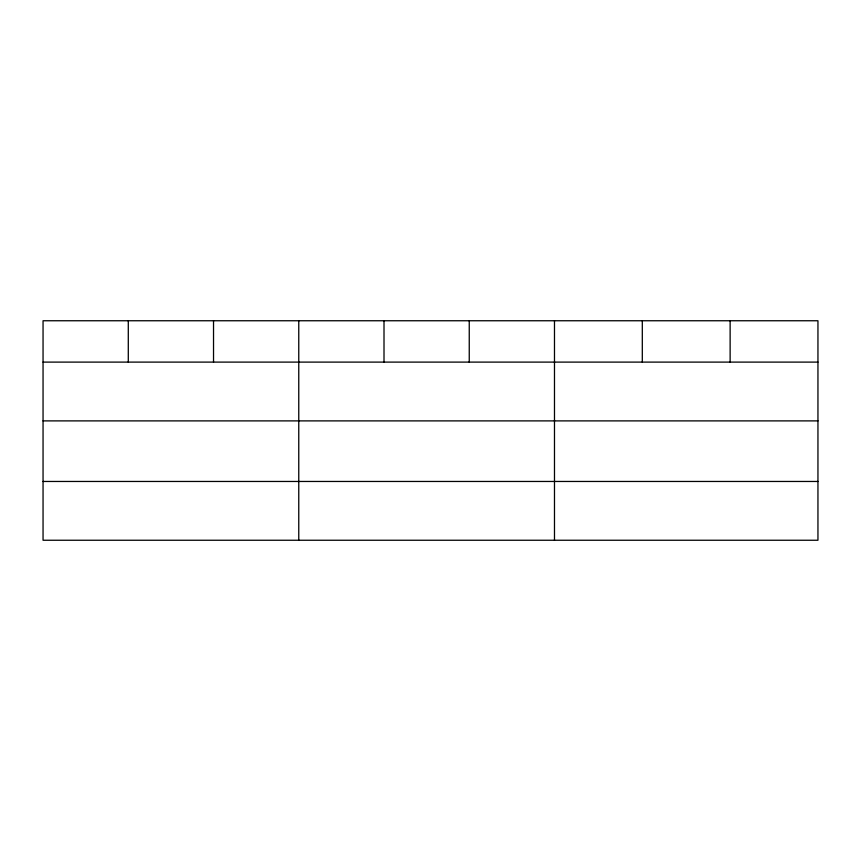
<?xml version="1.0" encoding="UTF-8"?>
<svg xmlns="http://www.w3.org/2000/svg" width="861" height="861" viewBox="0 0 861 861"><rect width="100%" height="100%" fill="white"/><g stroke="black" fill="none" stroke-linecap="round" stroke-linejoin="round"><path stroke-width="1.29" d="M817.95 420.889L817.95 320.755L43.05 320.755L43.05 540.245L817.95 540.245L817.95 420.889L43.05 420.889M43.05 362.104L817.95 362.104M43.05 481.46L817.95 481.46M730.128 320.755L730.128 362.104M642.306 320.755L642.306 362.104M554.484 320.755L554.484 540.245M469.245 320.755L469.245 362.104M384.006 320.755L384.006 362.104M298.767 320.755L298.767 540.245M213.528 320.755L213.528 362.104M128.289 320.755L128.289 362.104"/></g></svg>
